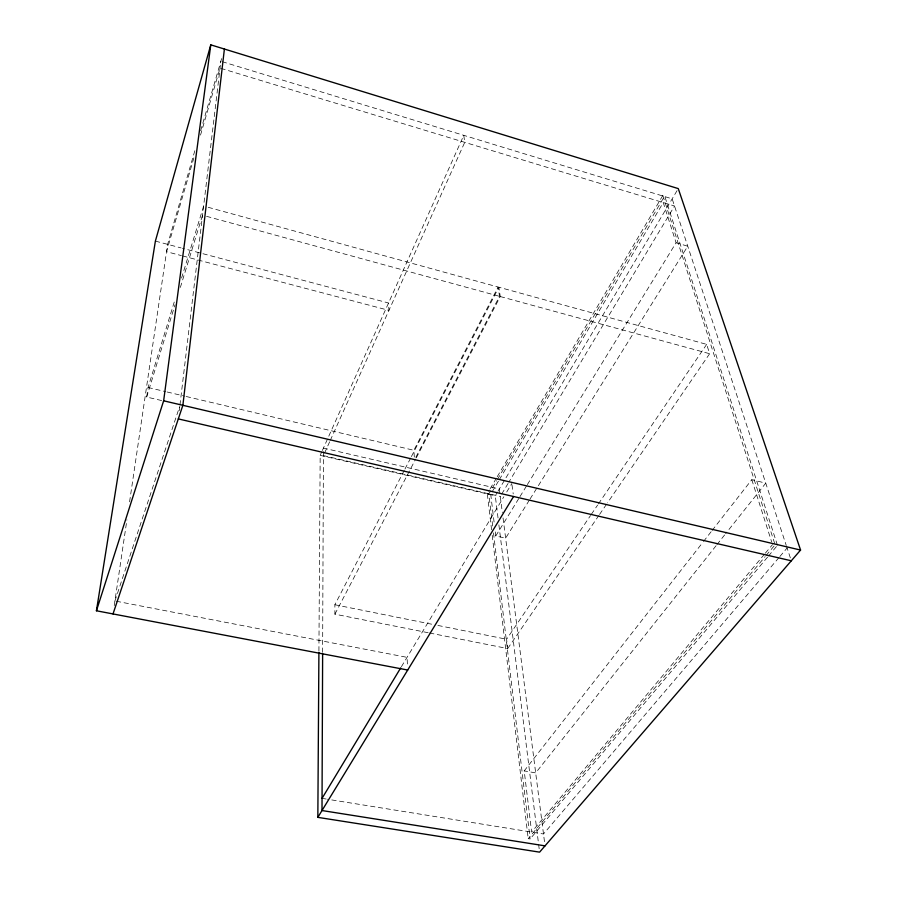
<?xml version="1.0" encoding="UTF-8"?>
<svg xmlns="http://www.w3.org/2000/svg" width="897" height="897" viewBox="0 0 897 897"><rect width="100%" height="100%" fill="white"/><g stroke="black" fill="none" stroke-linecap="round" stroke-linejoin="round"><path stroke-width="0.67" stroke-dasharray="4.49 3.36" d="M322.628 652.399L323.447 448.085L499.326 488.955L502.354 512.591M318.917 651.043L320.173 455.362L321.81 451.729M179.31 410.557L179.804 406.386M179.972 404.995L220.841 61.265M161.628 400.544L146.671 397.046L148.072 387.493L175.038 299.43M114.233 605.632L126.926 519.812M129.583 501.815L167.627 244.354L195.232 149.373M200.648 130.76L222.064 57.06M193.875 157.883L166.539 251.687L181.373 255.6M200.513 135.099L220.034 68.094L674.522 205.996L508.924 482.037M181.564 278.081L203.63 206.041M146.671 397.046L175.016 304.801M180.353 287.421L202.531 215.235M114.928 600.979L179.422 407.193M322.359 450.507L463.771 135.324L464.736 142.343L330.309 440.326M324.557 453.063L329.737 441.604M414.324 457.078L413.876 450.283L498.115 287.018L207.678 207.151M428.161 632.733L334.906 614.176L334.873 604.746L404.323 470.263M404.973 469.019L410.759 457.818M411.398 456.573L498.867 287.219L706.668 344.37L709.639 353.721L607.482 502.869M415.793 457.324L499.517 296.335L498.115 287.018M334.906 614.176L415.647 459.085M416.298 457.84L500.268 296.548L498.867 287.219M491.578 529.791L487.284 493.619L489.414 489.997M490.132 488.787L496.523 477.922M497.23 476.722L662.838 195.423L664.677 195.983L777.486 545.354M492.666 525.967L488.831 493.978L496.669 480.702M497.375 479.503L664.677 195.983M492.139 491.814L498.553 480.971M499.27 479.76L663.253 202.576L676.091 242.762L527.279 484.728M498.037 517.95L495.279 495.761L497.297 492.352M497.981 491.22L678.267 188.605M501.726 494.034L508.207 483.236M401.408 666.695L503.856 496.736M506.738 491.96L511.795 483.573M529.32 500.19L505.628 538.166L495.761 535.98L519.217 497.835M519.957 496.646L526.55 485.916M530.06 499.001L687.752 246.204L676.091 242.762M429.54 633.002L507.702 648.553L506.592 639.247L590.54 515.506M591.325 514.351L597.604 505.101M598.389 503.946L706.668 344.37M507.702 648.553L598.781 515.584M599.566 514.43L606.697 504.024M764.435 554.256L531.618 832.08L524.207 770.893L702.654 542.573M703.517 541.463L711.276 531.54M712.14 530.441L751.787 479.693L765.758 483.158L725.662 533.637M716.075 545.712L535.677 772.889L524.207 770.893M716.95 544.614L724.798 534.735M765.332 553.191L772.53 544.602M767.552 557.138L530.127 838.964L528.198 838.661L765.186 556.589M766.083 555.512L774.201 545.869M768.46 556.062L776.578 546.419M778.955 557.586L543.492 833.986L327.551 799.249M779.863 556.521L787.106 548.022M322.045 798.364L326.172 799.025M116.296 601.237L407.047 657.344L407.518 666.236M334.873 604.746L432.41 624.346M437.904 625.444L506.592 639.247M323.413 455.609L500.291 496.433M487.284 493.619L488.831 493.978M320.173 455.362L495.279 495.761M148.072 387.493L165.788 391.675M167.156 392L184.872 396.182M186.24 396.508L413.876 450.283M182.719 255.959L388.928 310.384L388.536 302.995L182.45 248.278M155.383 241.102L181.093 247.92M206.59 216.334L499.517 296.335M500.268 296.548L709.639 353.721M222.176 61.68L672.167 198.854L786.232 545.376M786.49 546.15L790.47 558.237M662.838 195.423L775.098 544.793M751.787 479.693L771.678 541.956M511.974 484.862L513.219 493.922M503.049 517.973L544.681 843.225M498.889 524.88L539.243 849.381M490.715 494.225L494.46 525.205M495.279 531.932L495.761 535.98M493.496 532.93L530.127 838.964M492.229 535.352L528.198 838.661"/><path stroke-width="1.35" d="M322.628 653.801L322.001 810.54L545.017 845.86M407.709 670.037L96.428 610.779L155.383 241.102L210.784 44.85L678.267 188.605L800.573 550.063L539.59 852.15L317.841 817.358L318.906 652.433M224.396 49.032L182.876 405.298L113.011 613.94M96.428 610.779L163.646 400.802L210.784 44.85M322.045 798.364L400.69 667.895M317.841 817.358L513.577 496.501M178.312 418.91L791.311 560.782M163.646 400.802L800.573 550.063"/></g></svg>
